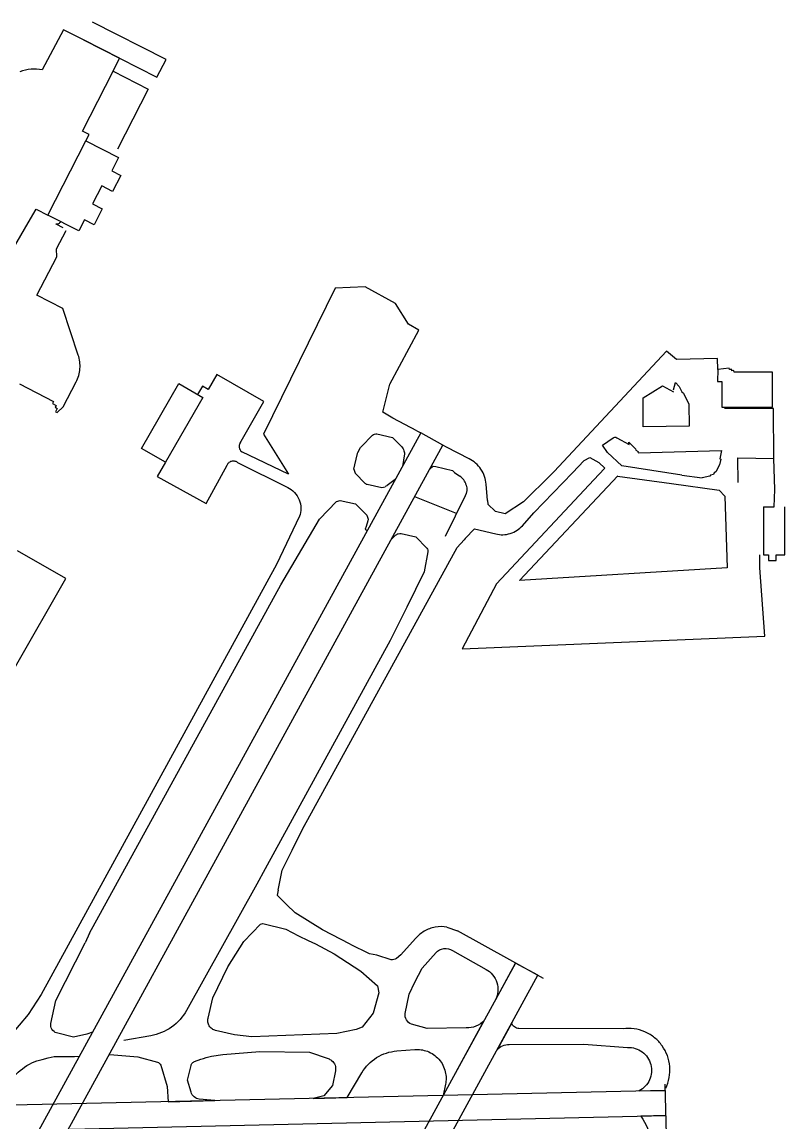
# Model space of a CAD drawing. Header units: millimetres. Extents: x -77.1 to -67, y 51.5 to 61.1.
# Drawn here: x -70.009 to -66.987, y 56.782 to 61.142 of the extents above; entities that cross this region are included whole.
import ezdxf

# ---------------------------------------------------------------- set-up
doc = ezdxf.new("R2010")
doc.units = ezdxf.units.MM
doc.layers.get('0').update_dxf_attribs({"linetype": 'CONTINUOUS'})
for name, color, linetype in [('ramp', 7, 'CONTINUOUS'), ('runway', 110, 'CONTINUOUS'), ('taxi', 130, 'CONTINUOUS')]:
    doc.layers.add(name, color=color, linetype=linetype)

# ---------------------------------------------------------------- blocks, each defined once
blk = doc.blocks.new('Airport')
at = {"layer": 'ramp'}
for p, q in [((175.78, 185.378), (172.465, 187.071)), ((173.685, 185.437), (172.055, 186.271)), ((172.055, 186.271), (175.368, 184.577)), ((173.388, 184.848), (173.685, 185.437)), ((175.368, 184.577), (175.78, 185.378)), ((172.01, 182.15), (173.388, 184.848)), ((172.01, 182.15), (173.388, 184.848)), ((173.388, 184.848), (174.975, 184.037)), ((174.975, 184.037), (173.597, 181.339)), ((172.309, 181.995), (172.01, 182.15)), ((172.161, 181.705), (172.309, 181.995)), ((170.454, 178.365), (172.161, 181.705)), ((170.454, 178.365), (172.161, 181.705)), ((172.161, 181.705), (173.632, 180.954)), ((173.632, 180.954), (173.328, 180.361)), ((173.328, 180.361), (173.738, 180.154)), ((173.738, 180.154), (173.367, 179.43)), ((172.881, 179.677), (172.465, 178.865)), ((173.367, 179.43), (172.881, 179.677)), ((172.465, 178.865), (172.906, 178.639)), ((171.847, 177.653), (170.454, 178.365)), ((172.906, 178.639), (172.535, 177.917)), ((172.098, 178.141), (171.847, 177.653)), ((172.535, 177.917), (172.098, 178.141)), ((200.664, 171.404), (200.655, 170.853)), ((201.187, 171.45), (200.664, 171.404)), ((201.193, 171.394), (201.187, 171.45)), ((201.297, 171.404), (201.193, 171.394)), ((201.3, 171.337), (201.297, 171.404)), ((201.395, 171.344), (201.3, 171.337)), ((201.401, 171.28), (201.395, 171.344)), ((200.655, 170.853), (200.845, 170.853)), ((200.845, 170.853), (200.845, 169.697)), ((203.131, 171.28), (201.401, 171.28)), ((203.131, 169.697), (203.131, 171.28)), ((174.672, 167.838), (176.355, 170.762)), ((177.435, 170.141), (175.752, 167.217)), ((200.845, 169.697), (203.131, 169.697)), ((175.752, 167.217), (174.672, 167.838)), ((202.733, 165.202), (203.215, 165.202)), ((202.733, 165.202), (202.733, 163.04)), ((203.699, 163.04), (203.699, 165.202)), ((171.262, 161.97), (169.075, 163.216)), ((202.733, 163.04), (202.955, 163.04)), ((202.955, 163.04), (202.955, 162.782)), ((203.3, 162.782), (203.3, 163.04)), ((203.3, 163.04), (203.699, 163.04)), ((202.955, 162.782), (203.3, 162.782)), ((168.993, 157.999), (171.262, 161.97))]:
    blk.add_line(p, q, dxfattribs=at)
at = {"layer": 'ramp', "linetype": 'ByBlock'}
blk.add_line((176.355, 170.762), (177.435, 170.141), dxfattribs=at)
at = {"layer": 'runway'}
for p, q in [((187.267, 168.533), (156.155, 111.721)), ((188.269, 167.985), (187.267, 168.533)), ((157.157, 111.174), (188.269, 167.985)), ((191.549, 144.625), (154.952, 77.787)), ((192.55, 144.074), (191.549, 144.625)), ((155.954, 77.237), (192.55, 144.074)), ((198.34, 137.463), (198.301, 139.153)), ((198.312, 138.879), (131.976, 137.379)), ((132.004, 136.235), (198.337, 137.739))]:
    blk.add_line(p, q, dxfattribs=at)
at = {"layer": 'taxi'}
for p, q in [((171.16, 186.725), (170.189, 184.908)), ((172.055, 186.271), (171.16, 186.725)), ((169.561, 178.005), (169.928, 178.632)), ((169.928, 178.632), (170.454, 178.365)), ((167.003, 173.63), (169.561, 178.005)), ((170.821, 177.951), (170.823, 177.963)), ((171.135, 177.789), (170.821, 177.951)), ((170.845, 176.834), (171.275, 177.669)), ((170.852, 176.484), (170.845, 176.834)), ((169.948, 174.749), (170.852, 176.484)), ((183.407, 175.066), (180.183, 168.483)), ((184.762, 175.122), (183.407, 175.066)), ((186.13, 174.378), (184.762, 175.122)), ((171.117, 174.141), (169.948, 174.749)), ((186.716, 173.44), (186.13, 174.378)), ((171.818, 172.049), (171.117, 174.141)), ((187.182, 173.178), (186.716, 173.44)), ((185.876, 170.737), (187.182, 173.178)), ((198.362, 172.23), (193.281, 166.793)), ((198.812, 171.848), (198.362, 172.23)), ((200.655, 171.895), (198.812, 171.848)), ((200.664, 171.404), (200.655, 171.895)), ((178.066, 171.174), (177.675, 170.5)), ((180.196, 169.948), (178.066, 171.174)), ((169.17, 170.748), (170.707, 169.955)), ((171.135, 169.707), (171.723, 170.836)), ((177.421, 170.645), (177.205, 170.272)), ((177.675, 170.5), (177.421, 170.645)), ((185.562, 169.471), (185.876, 170.737)), ((197.297, 170.113), (198.17, 170.667)), ((198.17, 170.667), (198.665, 170.396)), ((198.665, 170.473), (198.767, 170.808)), ((198.767, 170.808), (198.925, 170.635)), ((198.925, 170.635), (199.052, 170.392)), ((170.707, 169.955), (170.658, 169.86)), ((170.658, 169.86), (170.823, 169.774)), ((177.205, 170.272), (177.435, 170.141)), ((179.107, 168.056), (180.196, 169.948)), ((197.306, 168.815), (197.297, 170.113)), ((199.117, 170.335), (199.356, 169.826)), ((170.823, 169.774), (170.778, 169.69)), ((170.778, 169.69), (170.866, 169.643)), ((170.866, 169.643), (170.789, 169.492)), ((170.789, 169.492), (170.866, 169.453)), ((170.866, 169.453), (171.135, 169.707)), ((186.017, 169.195), (185.562, 169.471)), ((199.356, 169.826), (199.37, 168.843)), ((203.177, 169.643), (200.972, 169.643)), ((203.201, 167.382), (203.177, 169.643)), ((187.1, 168.625), (186.017, 169.195)), ((180.183, 168.483), (181.308, 166.676)), ((184.599, 167.929), (185.094, 168.433)), ((185.287, 168.49), (185.993, 168.336)), ((199.37, 168.843), (197.306, 168.815)), ((184.436, 167.651), (184.556, 167.872)), ((185.993, 168.336), (186.385, 167.943)), ((188.437, 167.895), (188.269, 167.985)), ((189.454, 167.368), (188.437, 167.895)), ((195.469, 167.99), (195.942, 168.313)), ((195.687, 167.658), (195.469, 167.99)), ((196.11, 168.32), (196.664, 168.017)), ((196.664, 168.017), (196.657, 168.112)), ((196.657, 168.112), (196.707, 168.078)), ((196.707, 168.078), (196.96, 167.813)), ((181.308, 166.676), (179.206, 167.678)), ((184.253, 166.896), (184.395, 167.542)), ((186.533, 167.59), (186.44, 167.026)), ((194.646, 167.298), (194.9, 167.429)), ((194.9, 167.429), (195.307, 167.196)), ((196.347, 167.058), (195.687, 167.658)), ((196.96, 167.813), (196.975, 167.763)), ((196.975, 167.763), (197.084, 167.7)), ((197.084, 167.7), (197.063, 167.664)), ((197.063, 167.664), (197.098, 167.644)), ((197.098, 167.644), (200.841, 167.75)), ((200.841, 167.75), (200.764, 167.361)), ((201.586, 166.292), (201.575, 167.413)), ((201.575, 167.413), (203.201, 167.382)), ((203.247, 165.982), (203.201, 167.382)), ((175.752, 167.217), (175.382, 166.574)), ((177.594, 165.358), (178.543, 167.079)), ((179, 167.205), (181.273, 166.067)), ((187.665, 166.882), (187.835, 167.033)), ((187.835, 167.033), (187.957, 167.022)), ((187.957, 167.022), (188.701, 166.846)), ((194.113, 166.74), (194.646, 167.298)), ((195.571, 166.949), (195.302, 166.662)), ((195.307, 167.196), (195.571, 166.949)), ((199.045, 166.624), (196.347, 167.058)), ((200.739, 167.092), (200.574, 166.78)), ((200.806, 167.354), (200.739, 167.092)), ((200.764, 167.361), (200.806, 167.354)), ((175.382, 166.574), (177.594, 165.358)), ((184.769, 166.253), (184.307, 166.716)), ((186.121, 166.437), (185.753, 166.169)), ((188.701, 166.846), (188.79, 166.755)), ((188.79, 166.755), (189.038, 166.586)), ((195.302, 166.662), (190.689, 161.735)), ((191.725, 161.882), (196.164, 166.606)), ((193.154, 166.662), (191.908, 165.428)), ((192.374, 164.924), (194.113, 166.74)), ((196.139, 166.586), (198.579, 166.25)), ((200.316, 166.592), (199.959, 166.504)), ((200.347, 166.628), (200.316, 166.592)), ((200.472, 166.662), (200.347, 166.628)), ((200.506, 166.737), (200.472, 166.662)), ((200.574, 166.78), (200.506, 166.737)), ((185.52, 166.052), (184.853, 166.208)), ((185.662, 166.091), (185.52, 166.052)), ((185.732, 166.147), (185.671, 166.122)), ((190.286, 165.482), (190.223, 166.226)), ((198.579, 166.25), (200.728, 165.957)), ((200.728, 165.957), (200.989, 165.679)), ((203.215, 165.202), (203.247, 165.982)), ((182.698, 164.652), (183.466, 165.446)), ((183.629, 165.491), (184.328, 165.337)), ((189.273, 165.692), (188.374, 163.858)), ((191.908, 165.428), (191.073, 164.881)), ((200.989, 165.679), (201.089, 162.451)), ((184.328, 165.337), (184.836, 164.833)), ((190.646, 164.994), (190.3, 165.319)), ((191.073, 164.881), (190.646, 164.994)), ((191.86, 164.352), (192.374, 164.924)), ((181.802, 164.776), (180.768, 162.595)), ((180.958, 161.678), (182.698, 164.652)), ((184.875, 164.564), (184.811, 164.313)), ((184.836, 164.833), (184.893, 164.645)), ((184.811, 164.313), (184.755, 164.193)), ((184.755, 164.193), (184.857, 164.13)), ((185.94, 163.732), (186.137, 163.922)), ((186.392, 163.992), (187.044, 163.847)), ((189.278, 163.766), (189.69, 164.204)), ((189.69, 164.204), (190.657, 163.978)), ((187.044, 163.847), (187.545, 163.333)), ((188.907, 163.372), (189.221, 163.707)), ((182.01, 150.794), (188.907, 163.372)), ((187.595, 163.173), (187.421, 162.266)), ((202.566, 162.451), (202.566, 163.04)), ((180.768, 162.595), (170.147, 143.2)), ((201.089, 162.451), (191.725, 161.882)), ((202.792, 159.371), (202.566, 162.451)), ((187.421, 162.266), (186.639, 160.683)), ((172.327, 145.966), (180.958, 161.678)), ((190.689, 161.735), (189.133, 158.793)), ((186.639, 160.683), (185.884, 159.166)), ((185.884, 159.166), (180.257, 148.869)), ((189.133, 158.793), (202.792, 159.371)), ((181.474, 149.722), (182.017, 150.81)), ((181.022, 148.816), (181.474, 149.722)), ((180.257, 148.869), (179.875, 148.178)), ((180.836, 147.906), (181.022, 148.816)), ((179.875, 148.178), (176.701, 142.486)), ((179.875, 148.178), (176.701, 142.486)), ((181.216, 147.271), (180.789, 147.683)), ((181.612, 146.886), (181.216, 147.271)), ((182.839, 146.124), (181.612, 146.886)), ((179.283, 145.595), (180.042, 146.371)), ((180.147, 146.403), (181.182, 146.156)), ((181.182, 146.156), (181.752, 145.849)), ((184.088, 145.471), (182.839, 146.124)), ((191.295, 144.763), (188.925, 146.07)), ((170.807, 142.931), (172.139, 145.532)), ((178.571, 144.451), (179.283, 145.595)), ((181.752, 145.849), (182.197, 145.641)), ((182.197, 145.641), (182.528, 145.485)), ((187.037, 145.733), (186.374, 144.996)), ((182.528, 145.485), (183.358, 145.034)), ((183.358, 145.034), (184.565, 144.261)), ((184.956, 145.037), (184.095, 145.464)), ((185.294, 144.971), (184.956, 145.037)), ((187.337, 144.395), (187.962, 145.094)), ((188.695, 145.188), (190.226, 144.338)), ((185.929, 144.77), (185.294, 144.971)), ((190.65, 142.981), (191.549, 144.625)), ((192.808, 143.933), (191.295, 144.763)), ((177.886, 143.055), (178.571, 144.451)), ((177.886, 143.055), (178.571, 144.451)), ((184.565, 144.261), (185.316, 143.598)), ((186.998, 143.761), (187.337, 144.395)), ((185.316, 143.598), (185.382, 143.284)), ((186.745, 143.221), (186.998, 143.761)), ((170.147, 143.2), (169.557, 142.3)), ((177.675, 142.131), (177.886, 143.055)), ((185.382, 143.284), (185.128, 142.366)), ((186.562, 142.343), (186.745, 143.221)), ((170.588, 141.894), (170.807, 142.931)), ((169.557, 142.3), (168.756, 141.333)), ((185.128, 142.366), (184.621, 141.728)), ((178.864, 141.387), (178.014, 141.584)), ((184.357, 141.629), (183.478, 141.443)), ((184.621, 141.728), (184.357, 141.629)), ((187.555, 141.669), (186.847, 141.869)), ((189.319, 141.697), (187.555, 141.669)), ((188.484, 139.019), (190.056, 141.898)), ((191.372, 141.922), (190.709, 140.709)), ((196.397, 141.661), (191.7, 141.676)), ((171.61, 141.276), (170.845, 141.475)), ((172.2, 141.418), (171.61, 141.276)), ((172.465, 141.502), (172.2, 141.418)), ((175.092, 141.34), (173.878, 141.122)), ((175.092, 141.34), (173.878, 141.122)), ((179.649, 141.301), (178.864, 141.387)), ((183.478, 141.443), (179.649, 141.301)), ((178.342, 140.5), (180.006, 140.638)), ((180.006, 140.638), (182.257, 140.602)), ((182.257, 140.602), (183.093, 140.315)), ((186.187, 140.656), (187.009, 140.72)), ((191.259, 140.948), (194.629, 140.959)), ((194.629, 140.959), (196.598, 140.815)), ((170.185, 140.275), (170.457, 140.342)), ((170.457, 140.342), (170.728, 140.406)), ((170.728, 140.406), (171.649, 140.412)), ((171.649, 140.412), (171.868, 140.416)), ((173.251, 140.505), (174.511, 140.388)), ((174.511, 140.388), (175.396, 140.148)), ((177.069, 140.184), (177.343, 140.281)), ((175.538, 140.014), (175.825, 139.047)), ((176.754, 139.344), (176.909, 140)), ((183.421, 139.761), (183.287, 139.096)), ((183.957, 138.553), (184.613, 139.675)), ((176.913, 138.793), (176.754, 139.344)), ((183.287, 139.096), (182.903, 138.639)), ((188.385, 139.16), (188.279, 138.653)), ((175.825, 139.047), (175.875, 138.37)), ((182.903, 138.639), (182.416, 138.517)), ((197.116, 138.854), (198.312, 138.879)), ((175.875, 138.37), (177.974, 138.42)), ((177.974, 138.42), (177.279, 138.486)), ((182.416, 138.517), (183.957, 138.553)), ((198.337, 137.739), (197.193, 137.71)), ((198.428, 133.646), (198.344, 137.463))]:
    blk.add_line(p, q, dxfattribs=at)
at = {"layer": 'taxi', "linetype": 'ByBlock'}
for p, q in [((199.052, 170.392), (199.117, 170.335)), ((187.1, 168.625), (187.267, 168.533)), ((184.253, 166.896), (184.307, 166.716)), ((193.281, 166.793), (193.159, 166.662)), ((199.045, 166.624), (199.959, 166.504)), ((183.466, 165.446), (183.629, 165.491)), ((187.222, 165.569), (186.996, 165.659)), ((188.887, 164.903), (187.222, 165.569)), ((190.286, 165.482), (190.3, 165.316)), ((184.893, 164.645), (184.875, 164.564)), ((189.278, 163.766), (189.221, 163.707)), ((180.836, 147.906), (180.789, 147.683)), ((180.042, 146.371), (180.147, 146.403)), ((188.452, 146.24), (188.925, 146.07)), ((172.327, 145.966), (172.139, 145.532)), ((186.374, 144.996), (186.18, 144.826)), ((177.837, 140.426), (178.342, 140.5))]:
    blk.add_line(p, q, dxfattribs=at)
blk.add_arc((179.384, 167.926), 0.306, 145.0561, 234.3169, dxfattribs=at)
at = {"layer": 'taxi'}
for points in [[(169.692, 184.941), (169.518, 184.93), (169.349, 184.894), (169.183, 184.83)], [(170.189, 184.908), (170.03, 184.941), (169.86, 184.955), (169.692, 184.941)], [(170.823, 177.963), (170.863, 177.958), (170.905, 177.963), (170.943, 177.983)], [(170.943, 177.983), (170.983, 178.005), (171.015, 178.033), (171.031, 178.068)], [(171.897, 171.432), (171.913, 171.644), (171.886, 171.855), (171.818, 172.049)], [(171.723, 170.836), (171.818, 171.016), (171.879, 171.221), (171.897, 171.432)], [(185.094, 168.433), (185.117, 168.458), (185.15, 168.476), (185.185, 168.487)], [(185.185, 168.487), (185.221, 168.497), (185.255, 168.497), (185.287, 168.49)], [(184.556, 167.872), (184.565, 167.883), (184.572, 167.895), (184.579, 167.901)], [(184.579, 167.901), (184.585, 167.911), (184.592, 167.919), (184.599, 167.929)], [(186.385, 167.943), (186.431, 167.897), (186.465, 167.841), (186.494, 167.781)], [(195.942, 168.313), (195.99, 168.349), (196.058, 168.352), (196.11, 168.32)], [(184.395, 167.542), (184.398, 167.558), (184.405, 167.576), (184.412, 167.598)], [(184.412, 167.598), (184.42, 167.615), (184.427, 167.633), (184.436, 167.651)], [(186.494, 167.781), (186.519, 167.718), (186.533, 167.655), (186.533, 167.59)], [(189.986, 166.896), (189.845, 167.101), (189.662, 167.262), (189.454, 167.368)], [(178.543, 167.079), (178.553, 167.115), (178.575, 167.157), (178.606, 167.192)], [(178.606, 167.192), (178.641, 167.228), (178.688, 167.255), (178.736, 167.269)], [(178.736, 167.269), (178.79, 167.284), (178.839, 167.284), (178.889, 167.269)], [(178.889, 167.269), (178.934, 167.255), (178.973, 167.234), (179, 167.205)], [(190.223, 166.226), (190.201, 166.459), (190.124, 166.687), (189.986, 166.896)], [(189.21, 166.42), (189.16, 166.486), (189.101, 166.543), (189.038, 166.586)], [(189.323, 166.183), (189.298, 166.271), (189.26, 166.348), (189.21, 166.42)], [(181.273, 166.067), (181.379, 166.018), (181.481, 165.946), (181.569, 165.851)], [(184.807, 166.226), (184.793, 166.233), (184.78, 166.244), (184.769, 166.253)], [(184.853, 166.208), (184.836, 166.211), (184.821, 166.219), (184.807, 166.226)], [(189.323, 166.183), (189.366, 166.02), (189.348, 165.844), (189.273, 165.692)], [(181.569, 165.851), (181.661, 165.76), (181.734, 165.647), (181.784, 165.523)], [(181.784, 165.523), (181.837, 165.4), (181.863, 165.269), (181.863, 165.138)], [(181.863, 165.138), (181.865, 165.009), (181.84, 164.885), (181.802, 164.776)], [(186.137, 163.922), (186.169, 163.951), (186.209, 163.974), (186.257, 163.989)], [(186.257, 163.989), (186.304, 164.003), (186.349, 164.003), (186.392, 163.992)], [(190.657, 163.978), (190.865, 163.928), (191.091, 163.933), (191.309, 163.999)], [(191.309, 163.999), (191.528, 164.071), (191.715, 164.193), (191.86, 164.352)], [(187.545, 163.333), (187.566, 163.311), (187.58, 163.286), (187.587, 163.259)], [(187.587, 163.259), (187.598, 163.23), (187.598, 163.202), (187.595, 163.173)], [(187.421, 146.054), (187.27, 145.966), (187.139, 145.856), (187.037, 145.733)], [(187.919, 146.24), (187.74, 146.208), (187.573, 146.145), (187.421, 146.054)], [(188.452, 146.24), (188.279, 146.272), (188.099, 146.272), (187.919, 146.24)], [(187.962, 145.094), (188.046, 145.186), (188.17, 145.256), (188.31, 145.274)], [(188.31, 145.274), (188.455, 145.295), (188.59, 145.26), (188.695, 145.188)], [(186.18, 144.826), (186.098, 144.788), (186.014, 144.77), (185.929, 144.77)], [(190.226, 144.338), (190.329, 144.283), (190.427, 144.202), (190.512, 144.098)], [(190.512, 144.098), (190.6, 143.996), (190.664, 143.877), (190.707, 143.743)], [(190.707, 143.743), (190.748, 143.612), (190.762, 143.474), (190.748, 143.341)], [(190.748, 143.341), (190.738, 143.21), (190.702, 143.087), (190.65, 142.981)], [(176.701, 142.486), (176.539, 142.198), (176.313, 141.937), (176.027, 141.732)], [(176.701, 142.486), (176.539, 142.198), (176.313, 141.937), (176.027, 141.732)], [(177.668, 141.957), (177.657, 142.018), (177.661, 142.078), (177.675, 142.131)], [(186.628, 142.06), (186.571, 142.149), (186.553, 142.246), (186.562, 142.343)], [(186.847, 141.869), (186.758, 141.905), (186.681, 141.968), (186.628, 142.06)], [(170.63, 141.633), (170.581, 141.717), (170.57, 141.81), (170.588, 141.894)], [(170.845, 141.475), (170.764, 141.496), (170.683, 141.549), (170.63, 141.633)], [(176.027, 141.732), (175.741, 141.531), (175.42, 141.4), (175.092, 141.34)], [(176.027, 141.732), (175.741, 141.531), (175.42, 141.4), (175.092, 141.34)], [(177.732, 141.785), (177.696, 141.837), (177.675, 141.898), (177.668, 141.957)], [(177.858, 141.651), (177.808, 141.686), (177.763, 141.732), (177.732, 141.785)], [(178.014, 141.584), (177.964, 141.595), (177.908, 141.615), (177.858, 141.651)], [(189.76, 141.774), (189.619, 141.715), (189.468, 141.69), (189.319, 141.697)], [(190.128, 142.029), (190.029, 141.922), (189.902, 141.834), (189.76, 141.774)], [(191.492, 141.739), (191.429, 141.789), (191.39, 141.852), (191.372, 141.922)], [(191.7, 141.676), (191.63, 141.672), (191.555, 141.692), (191.492, 141.739)], [(196.89, 141.658), (196.724, 141.683), (196.555, 141.683), (196.397, 141.661)], [(197.385, 141.516), (197.225, 141.588), (197.059, 141.633), (196.89, 141.658)], [(197.817, 141.251), (197.688, 141.358), (197.543, 141.45), (197.385, 141.516)], [(198.156, 140.892), (198.065, 141.023), (197.952, 141.143), (197.817, 141.251)], [(185.28, 140.36), (185.562, 140.536), (185.873, 140.631), (186.187, 140.656)], [(187.009, 140.72), (187.097, 140.727), (187.188, 140.727), (187.281, 140.713)], [(187.281, 140.713), (187.376, 140.699), (187.471, 140.677), (187.57, 140.643)], [(187.57, 140.643), (187.76, 140.568), (187.939, 140.448), (188.088, 140.281)], [(190.709, 140.709), (190.847, 140.871), (191.049, 140.964), (191.259, 140.948)], [(196.598, 140.815), (196.833, 140.826), (197.066, 140.751), (197.256, 140.614)], [(197.256, 140.614), (197.448, 140.473), (197.586, 140.272), (197.645, 140.041)], [(198.502, 139.958), (198.474, 140.292), (198.355, 140.618), (198.156, 140.892)], [(169.299, 139.858), (169.568, 140.064), (169.871, 140.202), (170.185, 140.275)], [(175.396, 140.148), (175.427, 140.141), (175.459, 140.123), (175.484, 140.098)], [(175.484, 140.098), (175.509, 140.073), (175.527, 140.046), (175.538, 140.014)], [(176.909, 140), (176.916, 140.041), (176.938, 140.082), (176.965, 140.113)], [(176.965, 140.113), (176.994, 140.145), (177.028, 140.17), (177.069, 140.184)], [(177.343, 140.281), (177.501, 140.342), (177.668, 140.388), (177.837, 140.426)], [(183.093, 140.315), (183.149, 140.292), (183.199, 140.265), (183.249, 140.226)], [(183.249, 140.226), (183.315, 140.177), (183.369, 140.105), (183.403, 140.017)], [(184.613, 139.675), (184.773, 139.947), (184.997, 140.184), (185.28, 140.36)], [(188.088, 140.281), (188.233, 140.116), (188.328, 139.922), (188.378, 139.72)], [(168.661, 139.118), (168.817, 139.399), (169.032, 139.654), (169.299, 139.858)], [(183.403, 140.017), (183.435, 139.933), (183.439, 139.84), (183.421, 139.761)], [(188.378, 139.72), (188.398, 139.623), (188.409, 139.524), (188.414, 139.428)], [(197.645, 140.041), (197.706, 139.813), (197.688, 139.569), (197.593, 139.354)], [(198.319, 138.976), (198.468, 139.279), (198.531, 139.618), (198.502, 139.958)], [(188.414, 139.428), (188.414, 139.333), (188.403, 139.245), (188.385, 139.16)], [(197.593, 139.354), (197.493, 139.139), (197.328, 138.963), (197.116, 138.854)], [(177.051, 138.585), (176.98, 138.642), (176.934, 138.716), (176.913, 138.793)], [(177.279, 138.486), (177.198, 138.497), (177.117, 138.526), (177.051, 138.585)], [(197.193, 137.71), (197.437, 137.379), (197.6, 136.991), (197.67, 136.586)]]:
    blk.add_open_spline(points, degree=3, dxfattribs=at)

msp = doc.modelspace()

# ---------------------------------------------------------------- block references
at = {"linetype": 'ByBlock', "xscale": 0.0878, "yscale": 0.0878, "zscale": 0.0878}
msp.add_blockref('Airport', (-84.8718, 44.7175), dxfattribs=at)

doc.saveas('drawing.dxf')
